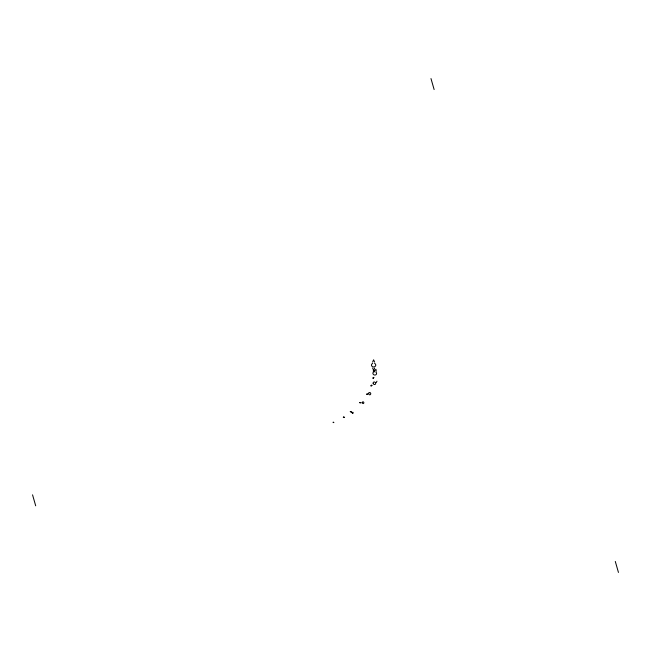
<?xml version="1.0" encoding="UTF-8"?>
<svg xmlns="http://www.w3.org/2000/svg" width="651" height="651" viewBox="0 0 651 651"><rect width="100%" height="100%" fill="white"/><g stroke="black" fill="none" stroke-linecap="round" stroke-linejoin="round"><path stroke-width="0.98" d="M367.074 394.172C368.995 393.676 365.423 394.522 367.074 394.099M372.592 362.143L373.593 359.808L374.626 362.143M374.65 368.051L373.65 370.378L372.616 368.043M376.237 382.609L376.962 381.201M374.618 370.753L375.952 369.263L376.262 371.273M615.293 561.447L618.45 572.441M430.978 78.559L434.127 89.545M32.55 494.825L35.699 505.811M375.887 372.128A1.863 1.66 16.4 0 1 375.782 374.813A1.863 1.66 16.4 0 1 372.974 373.772A1.863 1.66 16.4 0 1 374.724 371.697M374.569 363.404A2.156 1.88 -0.3 0 1 375.293 366.269A2.156 1.88 -0.3 0 1 371.933 366.261A2.156 1.88 -0.3 0 1 372.689 363.404M352.191 412.913C353.306 414.89 353.656 410.757 352.199 412.848M333.149 422.263C334.647 423.248 333.499 422.06 333.157 422.247M373.34 371.249L373.967 371.273L373.34 371.225M373.332 370.37L373.967 370.395L373.34 370.346M343.866 417.299L344.574 417.389L343.883 417.226M343.346 417.258C343.874 418.178 344.11 416.127 343.354 417.242M370.883 385.799L371.452 385.986L370.883 385.783M371.558 385.262L372.128 385.441L371.566 385.197M359.734 402.7L360.272 402.782L359.743 402.66M360.646 402.7L361.183 402.782L360.654 402.676M350.295 411.644L350.856 411.562L350.295 411.619M351.076 412.083L351.638 412.002L351.084 412.059M372.982 378.215L373.601 378.329L372.99 378.182M373.218 377.425L373.837 377.539L373.218 377.425M362.477 402.253A0.863 0.741 89.7 0 0 363.071 403.579A0.863 0.741 89.7 0 0 363.763 402.318A0.863 0.741 89.7 0 0 362.477 402.253M368.702 393.22A1.147 1.058 80.8 0 0 369.858 394.799A1.147 1.058 80.8 0 0 370.517 392.968A1.147 1.058 80.8 0 0 368.702 393.22M373.153 383.309A1.367 1.196 51.2 0 0 375.204 384.359A1.367 1.196 51.2 0 0 374.846 382.113A1.367 1.196 51.2 0 0 373.153 383.309"/></g></svg>
